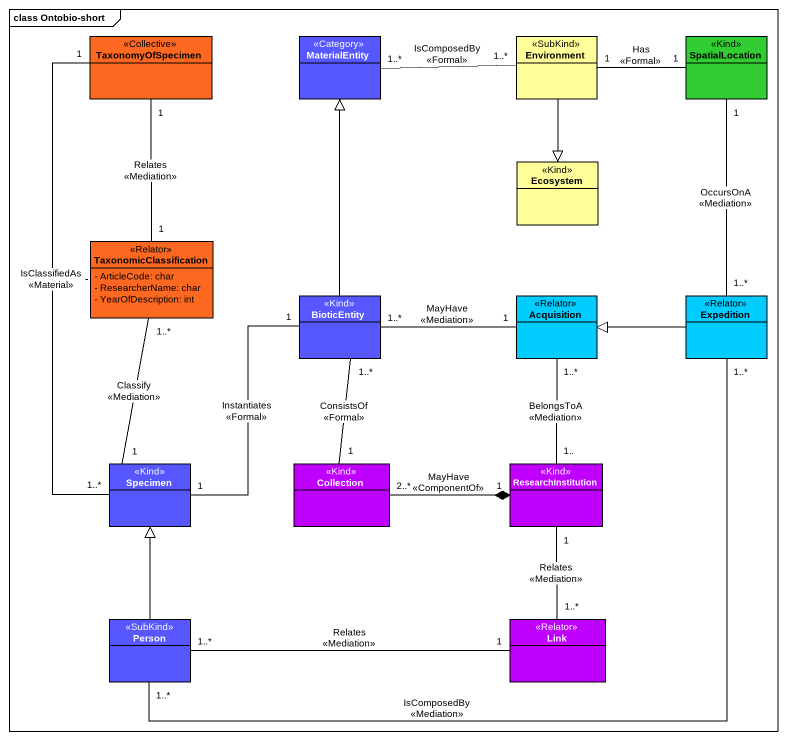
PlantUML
@startuml
mainframe class Ontobio-short
hide circle
hide empty members
skinparam classAttributeIconSize 0
class TaxonomyOfSpecimen <<Collective>> #FF6820
class MaterialEntity <<Category>> #5757FF
class Environment <<SubKind>> #FFFE99
class SpatialLocation <<Kind>> #32CD32
class Ecosystem <<Kind>> #FFFE99
class TaxonomicClassification <<Relator>> #FF6820 {
  - ArticleCode: char
  - ResearcherName: char
  - YearOfDescription: int
}
class BioticEntity <<Kind>> #5757FF
class Acquisition <<Relator>> #00CCFF
class Expedition <<Relator>> #00CCFF
class Specimen <<Kind>> #5757FF
class Collection <<Kind>> #C000FF
class ResearchInstitution <<Kind>> #C000FF
class "Person" as Person_ <<SubKind>> #5757FF
class Link <<Relator>> #C000FF
TaxonomyOfSpecimen "1" -- "1..*" Specimen : IsClassifiedAs\n<<Material>>
(TaxonomyOfSpecimen, Specimen) .. TaxonomicClassification
Environment "1..*" -left- "1..*" MaterialEntity : IsComposedBy\n<<Formal>>
Environment --|> Ecosystem
SpatialLocation "1" -left- "1" Environment : Has\n<<Formal>>
TaxonomicClassification "1" -up- "1" TaxonomyOfSpecimen : Relates\n<<Mediation>>
TaxonomicClassification "1..*" -- "1" Specimen : Classify\n<<Mediation>>
BioticEntity -up-|> MaterialEntity
BioticEntity "1" -- "1" Specimen : Instantiates\n<<Formal>>
Acquisition "1" -left- "1..*" BioticEntity : MayHave\n<<Mediation>>
Acquisition "1..*" -- "1.." ResearchInstitution : BelongsToA\n<<Mediation>>
Expedition "1..*" -up- "1" SpatialLocation : OccursOnA\n<<Mediation>>
Expedition -left-|> Acquisition
Expedition "1..*" -left- "1..*" Person_ : IsComposedBy\n<<Mediation>>
Collection "1" -up- "1..*" BioticEntity : ConsistsOf\n<<Formal>>
ResearchInstitution "1" *-left- "2..*" Collection : MayHave\n<<ComponentOf>>
Person_ -up-|> Specimen
Link "1..*" -up- "1" ResearchInstitution : Relates\n<<Mediation>>
Link "1" -left- "1..*" Person_ : Relates\n<<Mediation>>
@enduml
